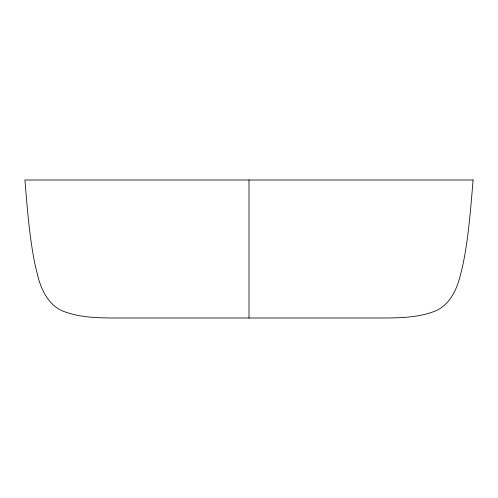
<?xml version="1.0" encoding="UTF-8"?>
<svg xmlns="http://www.w3.org/2000/svg" width="498" height="498" viewBox="0 0 498 498"><rect width="100%" height="100%" fill="white"/><g stroke="black" fill="none" stroke-linecap="round" stroke-linejoin="round"><path stroke-width="0.75" d="M249 179.996L249 318.004M473.1 179.996C470.716 208.077 468.68 236.301 463.084 263.977A188.256 188.256 0 0 1 460.837 273.265C457.232 289.45 449.283 306.849 432.183 312.159C417.119 317.475 400.902 317.842 385.091 318.004L112.909 318.004C97.098 317.842 80.881 317.475 65.817 312.159C48.717 306.849 40.768 289.45 37.163 273.265A188.256 188.256 0 0 1 34.916 263.977C29.32 236.301 27.284 208.077 24.9 179.996L473.1 179.996"/></g></svg>
